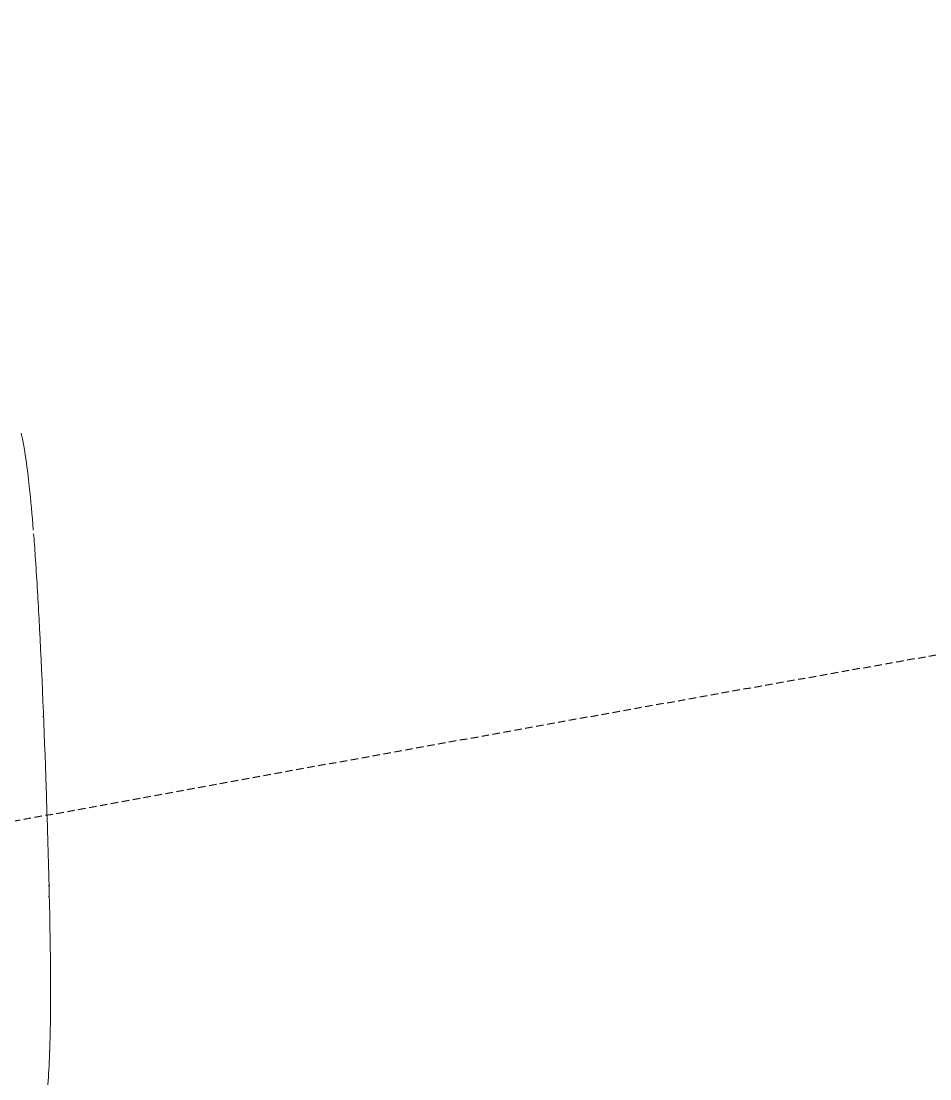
# Model space of a CAD drawing. Extents: x -1439 to 34962, y -872 to 8330.
# Drawn here: x 18339.1 to 18431.4, y 1475.2 to 1582.5 of the extents above; entities that cross this region are included whole.
import ezdxf

# ---------------------------------------------------------------- set-up
doc = ezdxf.new("R2010")
doc.units = 0
doc.linetypes.add('HIDDEN', pattern=[0.375, 0.25, -0.125])
doc.layers.get('0').update_dxf_attribs({"color": 9, "lineweight": 9})
doc.layers.add('04', color=9, linetype='Continuous', lineweight=9)
doc.layers.add('E-KABLO', color=7, linetype='Continuous', lineweight=30)

# ---------------------------------------------------------------- blocks, each defined once
blk = doc.blocks.new('p-araba-polo')
for points, degree, knots in [([(0.4758, -0.7941), (0.4779, -0.7946), (0.4931, -0.7978), (0.5106, -0.8003), (0.5297, -0.8023)], 3, [0, 0, 0, 0, 0.124213, 1, 1, 1, 1]), ([(0.578, -0.8067), (0.5852, -0.8073), (0.6136, -0.8094), (0.6943, -0.8142), (0.7938, -0.8181), (0.9022, -0.8216), (0.9869, -0.8238), (1.0486, -0.8241), (1.0808, -0.8236)], 3, [0, 0, 0, 0, 0.049552, 0.182368, 0.511137, 0.607099, 0.78604, 1, 1, 1, 1]), ([(0.5894, -0.8074), (0.5894, -0.8074), (0.5894, -0.8074), (0.5894, -0.8074), (0.5894, -0.8074), (0.5894, -0.8074), (0.5894, -0.8074), (0.5894, -0.8074), (0.5894, -0.8074), (0.5894, -0.8074), (0.5894, -0.8074), (0.5894, -0.8074), (0.5894, -0.8074), (0.5894, -0.8074), (0.5894, -0.8074)], 7, [0, 0, 0, 0, 0, 0, 0, 0, 1, 1, 1, 1, 1, 1, 1, 1, 1, 1, 1, 1, 1, 1, 1])]:
    blk.add_open_spline(points, degree=degree, knots=knots)
for points, degree in [([(0.5299, -0.8023), (0.5443, -0.8039), (0.5588, -0.8052), (0.5741, -0.8064)], 3), ([(0.7638, -0.8164), (0.7637, -0.8164), (0.7637, -0.8163), (0.7636, -0.8162), (0.7635, -0.8161), (0.7634, -0.8159)], 5), ([(0.7638, -0.8164), (0.7637, -0.8164), (0.7637, -0.8163), (0.7636, -0.8162), (0.7635, -0.8161), (0.7634, -0.8159)], 5), ([(0.9357, -0.8222), (0.9352, -0.8222), (0.9348, -0.8222), (0.9343, -0.8222)], 3), ([(0.9453, -0.8224), (0.9455, -0.8224), (0.9457, -0.8224), (0.9459, -0.8223), (0.9461, -0.8222), (0.9463, -0.8221)], 5), ([(0.9453, -0.8224), (0.9455, -0.8224), (0.9457, -0.8224), (0.9459, -0.8223), (0.9461, -0.8222), (0.9463, -0.8221)], 5), ([(1.0811, -0.8236), (1.0881, -0.8235), (1.0946, -0.8233), (1.1009, -0.8231)], 3), ([(1.1004, -0.8231), (1.1009, -0.8231), (1.1013, -0.8231), (1.1018, -0.8231), (1.1022, -0.823), (1.1026, -0.8229)], 5), ([(1.1026, -0.8229), (1.1022, -0.823), (1.1018, -0.8231), (1.1013, -0.8231), (1.1009, -0.8231), (1.1004, -0.8231)], 5), ([(1.1014, -0.8231), (1.1013, -0.8231), (1.1011, -0.8231), (1.101, -0.8231), (1.1008, -0.8231), (1.1007, -0.8231), (1.1006, -0.8231), (1.1004, -0.8231)], 7), ([(1.1004, -0.8231), (1.1008, -0.8231), (1.1011, -0.8231), (1.1015, -0.8231)], 3), ([(1.1009, -0.8231), (1.1242, -0.8223), (1.1443, -0.821), (1.1589, -0.8187)], 3)]:
    blk.add_open_spline(points, degree=degree)

msp = doc.modelspace()

# ---------------------------------------------------------------- linework, layer by layer
at = {"layer": 'E-KABLO', "color": 6, "linetype": 'HIDDEN', "ltscale": 3}
msp.add_spline([(18267.48, 1488.27), (18783.47, 1569.95), (18918.75, 1582.5)], degree=3, dxfattribs=at)

# ---------------------------------------------------------------- block references
at = {"layer": '04', "xscale": -100, "yscale": 100, "zscale": 100, "rotation": 90}
msp.add_blockref('p-araba-polo', (18259.73, 1588.27), dxfattribs=at)

doc.saveas('drawing.dxf')
